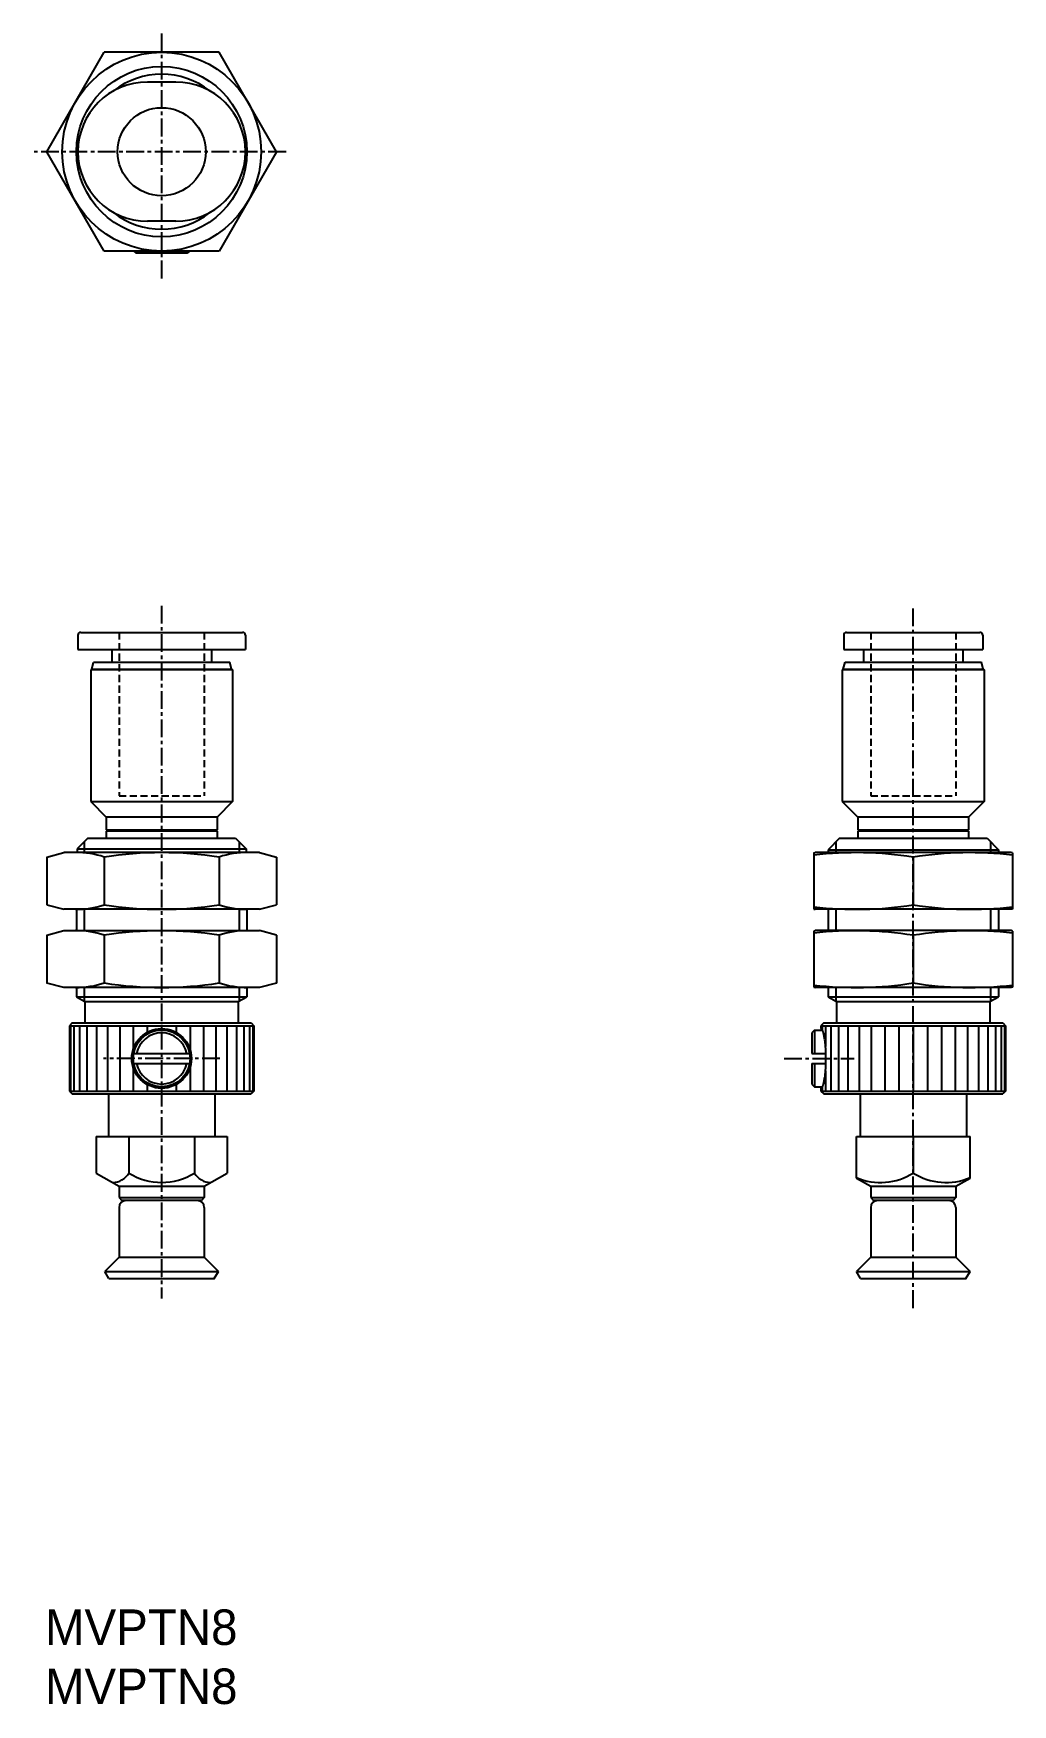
# Model space of a CAD drawing. Extents: x 48 to 117, y -6 to 112.
import ezdxf

# ---------------------------------------------------------------- set-up
doc = ezdxf.new("R2010")
doc.units = 0
doc.linetypes.add('CENTER', pattern=[2, 1.25, -0.25, 0.25, -0.25])
doc.linetypes.add('DASHED', pattern=[0.75, 0.5, -0.25])
doc.layers.get('0').update_dxf_attribs({"linetype": 'CONTINUOUS'})
doc.layers.add('CENTER', color=1, linetype='CENTER')

msp = doc.modelspace()

# ---------------------------------------------------------------- linework, layer by layer
at = {"color": 7, "linetype": 'CONTINUOUS'}
for p, q in [((48.56, 103.2), (52.6, 110.2)), ((60.68, 110.2), (52.6, 110.2)), ((64.72, 103.2), (60.68, 110.2)), ((57.64, 108.1), (55.64, 108.1)), ((52.6, 96.2), (48.56, 103.2)), ((64.72, 103.2), (60.68, 96.2)), ((57.64, 98.3), (55.64, 98.3)), ((60.68, 96.2), (52.6, 96.2)), ((54.69, 96.2), (54.84, 96.05)), ((58.44, 96.05), (54.84, 96.05)), ((58.59, 96.2), (58.44, 96.05)), ((50.74, 69.16), (50.74, 68.16)), ((50.94, 69.36), (62.34, 69.36)), ((62.54, 69.16), (62.54, 68.16)), ((104.68, 69.16), (104.68, 68.16)), ((104.88, 69.36), (114.28, 69.36)), ((114.48, 69.16), (114.48, 68.16)), ((50.74, 68.16), (62.54, 68.16)), ((51.71, 66.76), (51.84, 67.26)), ((51.84, 67.26), (61.44, 67.26)), ((53.14, 68.16), (53.14, 67.26)), ((60.14, 68.16), (60.14, 67.26)), ((61.57, 66.76), (61.44, 67.26)), ((104.64, 66.76), (104.78, 67.26)), ((104.68, 68.16), (114.48, 68.16)), ((104.78, 67.26), (114.38, 67.26)), ((106.08, 68.16), (106.08, 67.26)), ((113.08, 68.16), (113.08, 67.26)), ((114.51, 66.76), (114.38, 67.26)), ((51.71, 66.76), (51.64, 66.72)), ((51.64, 66.72), (51.64, 57.46)), ((61.64, 66.72), (51.64, 66.72)), ((51.71, 66.76), (61.57, 66.76)), ((61.57, 66.76), (61.64, 66.72)), ((61.64, 66.72), (61.64, 57.46)), ((104.64, 66.76), (104.58, 66.72)), ((114.58, 66.72), (104.58, 66.72)), ((104.58, 66.72), (104.58, 57.46)), ((104.64, 66.76), (114.51, 66.76)), ((114.51, 66.76), (114.58, 66.72)), ((114.58, 66.72), (114.58, 57.46)), ((51.64, 57.46), (52.74, 56.36)), ((51.64, 57.46), (61.64, 57.46)), ((61.64, 57.46), (60.54, 56.36)), ((104.58, 57.46), (114.58, 57.46)), ((104.58, 57.46), (105.68, 56.36)), ((114.58, 57.46), (113.48, 56.36)), ((60.54, 56.36), (52.74, 56.36)), ((52.74, 56.36), (52.74, 55.46)), ((52.74, 55.46), (60.54, 55.46)), ((52.74, 55.46), (52.84, 55.36)), ((60.54, 55.36), (52.74, 55.36)), ((52.74, 55.36), (52.74, 54.86)), ((60.54, 55.46), (60.44, 55.36)), ((60.54, 56.36), (60.54, 55.46)), ((60.54, 55.36), (60.54, 54.86)), ((113.48, 56.36), (105.68, 56.36)), ((105.68, 56.36), (105.68, 55.46)), ((105.68, 55.46), (113.48, 55.46)), ((105.68, 55.46), (105.78, 55.36)), ((113.48, 55.36), (105.68, 55.36)), ((105.68, 55.36), (105.68, 54.86)), ((113.48, 55.46), (113.38, 55.36)), ((113.48, 56.36), (113.48, 55.46)), ((113.48, 55.36), (113.48, 54.86)), ((51.44, 54.86), (50.69, 54.11)), ((51.18, 54.6), (51.18, 53.86)), ((51.44, 54.86), (61.84, 54.86)), ((61.84, 54.86), (62.59, 54.11)), ((62.1, 54.6), (62.1, 53.86)), ((104.38, 54.86), (103.58, 54.06)), ((104.12, 54.6), (104.12, 53.86)), ((104.38, 54.86), (114.78, 54.86)), ((114.78, 54.86), (115.58, 54.06)), ((115.03, 54.6), (115.03, 53.86)), ((48.56, 53.54), (49.74, 53.86)), ((48.56, 53.54), (48.56, 50.17)), ((63.54, 53.86), (49.74, 53.86)), ((50.69, 54.11), (62.59, 54.11)), ((50.69, 54.11), (50.69, 53.86)), ((52.6, 53.54), (52.6, 50.17)), ((60.68, 53.54), (60.68, 50.17)), ((62.59, 54.11), (62.59, 53.86)), ((63.54, 53.86), (64.72, 53.54)), ((64.72, 53.54), (64.72, 50.17)), ((102.58, 53.83), (102.68, 53.86)), ((102.58, 53.83), (102.58, 49.88)), ((116.48, 53.86), (102.68, 53.86)), ((103.58, 54.06), (115.58, 54.06)), ((103.58, 54.06), (103.58, 53.86)), ((109.58, 53.54), (109.58, 50.17)), ((115.58, 54.06), (115.58, 53.86)), ((116.58, 53.83), (116.48, 53.86)), ((116.58, 53.83), (116.58, 49.88)), ((48.56, 50.17), (49.74, 49.86)), ((63.54, 49.86), (49.74, 49.86)), ((50.64, 49.86), (50.64, 48.36)), ((51.18, 49.86), (51.18, 48.36)), ((62.1, 49.86), (62.1, 48.36)), ((62.64, 49.86), (62.64, 48.36)), ((63.54, 49.86), (64.72, 50.17)), ((102.58, 49.88), (102.68, 49.86)), ((116.48, 49.86), (102.68, 49.86)), ((103.58, 49.86), (103.58, 48.36)), ((104.12, 49.86), (104.12, 48.36)), ((115.03, 49.86), (115.03, 48.36)), ((115.58, 49.86), (115.58, 48.36)), ((116.58, 49.88), (116.48, 49.86)), ((48.56, 48.04), (49.74, 48.36)), ((49.74, 48.36), (63.54, 48.36)), ((64.72, 48.04), (63.54, 48.36)), ((102.58, 48.33), (102.68, 48.36)), ((102.58, 48.33), (102.58, 44.38)), ((116.48, 48.36), (102.68, 48.36)), ((116.58, 48.33), (116.48, 48.36)), ((116.58, 48.33), (116.58, 44.38)), ((48.56, 48.04), (48.56, 44.67)), ((52.6, 48.04), (52.6, 44.67)), ((60.68, 48.04), (60.68, 44.67)), ((64.72, 48.04), (64.72, 44.67)), ((109.58, 48.04), (109.58, 44.67)), ((49.74, 44.36), (48.56, 44.67)), ((63.54, 44.36), (49.74, 44.36)), ((50.64, 44.36), (50.64, 43.7)), ((50.64, 43.7), (62.64, 43.7)), ((50.64, 43.7), (51.24, 43.36)), ((51.18, 44.36), (51.18, 43.39)), ((62.04, 43.36), (62.64, 43.7)), ((62.1, 44.36), (62.1, 43.36)), ((62.64, 44.36), (62.64, 43.7)), ((64.72, 44.67), (63.54, 44.36)), ((102.58, 44.38), (102.68, 44.36)), ((116.48, 44.36), (102.68, 44.36)), ((103.58, 44.36), (103.58, 43.7)), ((103.58, 43.7), (115.58, 43.7)), ((103.58, 43.7), (104.18, 43.36)), ((104.12, 44.36), (104.12, 43.39)), ((114.98, 43.36), (115.58, 43.7)), ((115.03, 44.36), (115.03, 43.36)), ((115.58, 44.36), (115.58, 43.7)), ((116.58, 44.38), (116.48, 44.36)), ((51.24, 43.36), (62.04, 43.36)), ((51.24, 43.36), (51.24, 41.86)), ((62.04, 43.36), (62.04, 41.86)), ((104.18, 43.36), (114.98, 43.36)), ((104.18, 43.36), (104.18, 41.86)), ((114.98, 43.36), (114.98, 41.86)), ((50.34, 41.86), (50.14, 41.66)), ((50.14, 41.66), (63.14, 41.66)), ((50.14, 41.66), (50.14, 37.06)), ((50.22, 41.66), (50.22, 37.06)), ((50.34, 41.86), (62.94, 41.86)), ((50.46, 41.66), (50.46, 37.06)), ((50.85, 41.66), (50.85, 37.06)), ((51.38, 41.66), (51.38, 37.06)), ((52.04, 41.66), (52.04, 37.06)), ((52.82, 41.66), (52.82, 37.06)), ((53.69, 41.66), (53.69, 37.06)), ((54.63, 41.66), (54.63, 39.97)), ((55.62, 41.66), (55.62, 41.19)), ((56.64, 41.66), (56.64, 41.46)), ((57.66, 41.66), (57.66, 41.19)), ((58.65, 41.66), (58.65, 39.97)), ((59.59, 41.66), (59.59, 37.06)), ((60.46, 41.66), (60.46, 37.06)), ((61.24, 41.66), (61.24, 37.06)), ((61.9, 41.66), (61.9, 37.06)), ((62.43, 41.66), (62.43, 37.06)), ((62.82, 41.66), (62.82, 37.06)), ((62.94, 41.86), (63.14, 41.66)), ((63.06, 41.66), (63.06, 37.06)), ((63.14, 41.66), (63.14, 37.06)), ((102.63, 41.36), (102.43, 41.16)), ((102.63, 41.36), (103.18, 41.36)), ((102.63, 41.36), (102.63, 39.71)), ((103.28, 41.86), (103.08, 41.66)), ((103.08, 41.66), (116.08, 41.66)), ((103.08, 41.66), (103.08, 41.46)), ((103.16, 41.66), (103.16, 41.4)), ((103.28, 41.86), (115.88, 41.86)), ((103.39, 41.66), (103.39, 40.21)), ((103.78, 41.66), (103.78, 37.06)), ((104.32, 41.66), (104.32, 37.06)), ((104.98, 41.66), (104.98, 37.06)), ((105.76, 41.66), (105.76, 37.06)), ((106.62, 41.66), (106.62, 37.06)), ((107.57, 41.66), (107.57, 37.06)), ((108.56, 41.66), (108.56, 37.06)), ((109.58, 41.66), (109.58, 37.06)), ((110.59, 41.66), (110.59, 37.06)), ((111.58, 41.66), (111.58, 37.06)), ((112.53, 41.66), (112.53, 37.06)), ((113.4, 41.66), (113.4, 37.06)), ((114.17, 41.66), (114.17, 37.06)), ((114.83, 41.66), (114.83, 37.06)), ((115.37, 41.66), (115.37, 37.06)), ((115.76, 41.66), (115.76, 37.06)), ((115.88, 41.86), (116.08, 41.66)), ((116, 41.66), (116, 37.06)), ((116.08, 41.66), (116.08, 37.06)), ((102.43, 41.16), (102.43, 39.71)), ((54.67, 39.71), (58.61, 39.71)), ((54.67, 39.01), (58.61, 39.01)), ((102.43, 39.71), (103.42, 39.71)), ((102.43, 39.01), (102.43, 37.56)), ((102.43, 39.01), (103.42, 39.01)), ((102.63, 39.01), (102.63, 37.36)), ((54.63, 38.74), (54.63, 37.06)), ((58.65, 38.74), (58.65, 37.06)), ((103.39, 38.5), (103.39, 37.06)), ((50.14, 37.06), (63.14, 37.06)), ((50.14, 37.06), (50.34, 36.86)), ((50.34, 36.86), (62.94, 36.86)), ((52.89, 36.86), (52.89, 33.86)), ((55.62, 37.52), (55.62, 37.06)), ((56.64, 37.26), (56.64, 37.06)), ((57.66, 37.52), (57.66, 37.06)), ((60.39, 36.86), (60.39, 33.86)), ((63.14, 37.06), (62.94, 36.86)), ((102.43, 37.56), (102.63, 37.36)), ((102.63, 37.36), (103.18, 37.36)), ((103.08, 37.26), (103.08, 37.06)), ((103.08, 37.06), (116.08, 37.06)), ((103.08, 37.06), (103.28, 36.86)), ((103.16, 37.31), (103.16, 37.06)), ((103.28, 36.86), (115.88, 36.86)), ((105.83, 36.86), (105.83, 33.86)), ((113.33, 36.86), (113.33, 33.86)), ((116.08, 37.06), (115.88, 36.86)), ((52.02, 33.86), (52.02, 31.29)), ((52.02, 33.86), (61.26, 33.86)), ((54.33, 33.86), (54.33, 31.29)), ((58.95, 33.86), (58.95, 31.29)), ((61.26, 33.86), (61.26, 31.29)), ((105.58, 33.86), (113.58, 33.86)), ((105.58, 30.93), (105.58, 33.86)), ((109.58, 33.86), (109.58, 31.29)), ((113.58, 30.93), (113.58, 33.86)), ((52.02, 31.29), (53.64, 30.36)), ((59.64, 30.36), (61.26, 31.29)), ((105.58, 30.93), (106.58, 30.36)), ((112.58, 30.36), (113.58, 30.93)), ((53.64, 30.36), (53.64, 29.56)), ((53.64, 30.36), (59.64, 30.36)), ((53.64, 29.56), (53.84, 29.36)), ((53.64, 29.56), (59.64, 29.56)), ((59.64, 29.56), (59.44, 29.36)), ((59.64, 30.36), (59.64, 29.56)), ((106.58, 30.36), (112.58, 30.36)), ((106.58, 30.36), (106.58, 29.56)), ((106.58, 29.56), (112.58, 29.56)), ((106.58, 29.56), (106.78, 29.36)), ((112.58, 29.56), (112.38, 29.36)), ((112.58, 30.36), (112.58, 29.56)), ((53.64, 28.86), (53.64, 25.36)), ((59.44, 29.36), (53.84, 29.36)), ((59.64, 28.86), (59.64, 25.36)), ((106.58, 28.86), (106.58, 25.36)), ((112.38, 29.36), (106.78, 29.36)), ((112.58, 28.86), (112.58, 25.36)), ((53.64, 25.36), (52.64, 24.36)), ((53.64, 25.36), (59.64, 25.36)), ((59.64, 25.36), (60.64, 24.36)), ((106.58, 25.36), (105.58, 24.36)), ((106.58, 25.36), (112.58, 25.36)), ((112.58, 25.36), (113.58, 24.36)), ((52.64, 24.36), (60.64, 24.36)), ((52.93, 23.86), (52.64, 24.36)), ((52.93, 23.86), (60.35, 23.86)), ((60.35, 23.86), (60.64, 24.36)), ((105.58, 24.36), (113.58, 24.36)), ((105.86, 23.86), (105.58, 24.36)), ((105.86, 23.86), (113.29, 23.86)), ((113.29, 23.86), (113.58, 24.36))]:
    msp.add_line(p, q, dxfattribs=at)
at = {"color": 3, "linetype": 'DASHED'}
for p, q in [((53.64, 69.36), (53.64, 57.86)), ((59.64, 69.36), (59.64, 57.86)), ((106.58, 69.36), (106.58, 57.86)), ((112.58, 69.36), (112.58, 57.86)), ((53.64, 57.86), (59.64, 57.86)), ((106.58, 57.86), (112.58, 57.86))]:
    msp.add_line(p, q, dxfattribs=at)
at = {"color": 7, "linetype": 'CONTINUOUS'}
msp.add_lwpolyline([(103.08, 37.26, 0.049127), (103.14, 37.3, 0.049127), (103.21, 37.42, 0.049127), (103.27, 37.61, 0.049127), (103.32, 37.87, 0.049127), (103.37, 38.19, 0.049127), (103.4, 38.55, 0.049127), (103.42, 38.95, 0.049127), (103.42, 39.36, 0.049127), (103.42, 39.77, 0.049127), (103.4, 40.16, 0.049127), (103.37, 40.52, 0.049127), (103.32, 40.84, 0.049127), (103.27, 41.1, 0.049127), (103.21, 41.3, 0.049127), (103.14, 41.42, 0.049127), (103.08, 41.46, -1)], format="xyb", dxfattribs=at)
for centre, radius in [((56.64, 103.2), 7), ((56.64, 103.2), 6), ((56.64, 103.2), 3.1), ((56.64, 39.36), 2.1), ((56.64, 39.36), 2)]:
    msp.add_circle(centre, radius, dxfattribs=at)
for centre, radius, start, end in [((56.64, 103.2), 5.46, 51.5719, 128.4281), ((55.64, 103.2), 4.9, 90, 270), ((57.64, 103.2), 4.9, 270, 90), ((56.64, 103.2), 5.46, 231.5719, 308.4281), ((50.94, 69.16), 0.2, 90, 180), ((62.34, 69.16), 0.2, 0, 90), ((104.88, 69.16), 0.2, 90, 180), ((114.28, 69.16), 0.2, 0, 90), ((50.58, 47.26), 6.6, 72.1712, 90), ((56.64, 27.93), 25.92, 81.0313, 98.9687), ((62.7, 47.26), 6.6, 90, 107.8288), ((105.53, 27.93), 25.92, 81.0313, 96.553), ((113.62, 27.93), 25.92, 83.447, 98.9687), ((50.58, 56.46), 6.6, 270, 287.8288), ((56.64, 75.78), 25.92, 261.0313, 278.9687), ((62.7, 56.46), 6.6, 252.1712, 270), ((105.53, 75.78), 25.92, 263.447, 278.9687), ((113.62, 75.78), 25.92, 261.0313, 276.553), ((50.58, 41.76), 6.6, 72.1712, 90), ((50.58, 41.76), 6.6, 72.1712, 90), ((56.64, 22.43), 25.92, 81.0313, 98.9687), ((56.64, 22.43), 25.92, 81.0313, 98.9687), ((62.7, 41.76), 6.6, 90, 107.8288), ((62.7, 41.76), 6.6, 90, 107.8288), ((105.53, 22.43), 25.92, 81.0313, 96.553), ((113.62, 22.43), 25.92, 83.447, 98.9687), ((50.58, 50.96), 6.6, 270, 287.8288), ((50.58, 50.96), 6.6, 270, 287.8288), ((56.64, 70.28), 25.92, 261.0313, 278.9687), ((56.64, 70.28), 25.92, 261.0313, 278.9687), ((62.7, 50.96), 6.6, 252.1712, 270), ((62.7, 50.96), 6.6, 252.1712, 270), ((105.53, 70.28), 25.92, 263.447, 278.9687), ((113.62, 70.28), 25.92, 261.0313, 276.553), ((56.64, 39.36), 1.8, 11.2123, 168.7877), ((56.64, 39.36), 1.8, 191.2123, 348.7877), ((53.18, 31.96), 1.33, 270, 330), ((56.64, 34.96), 4.33, 237.7958, 302.2042), ((60.1, 31.96), 1.33, 210, 270), ((107.27, 34.96), 4.33, 247.0369, 302.2042), ((111.89, 34.96), 4.33, 237.7958, 292.9631), ((54.14, 28.86), 0.5, 90, 180), ((59.14, 28.86), 0.5, 0, 90), ((107.08, 28.86), 0.5, 90, 180), ((112.08, 28.86), 0.5, 0, 90)]:
    msp.add_arc(centre, radius, start, end, dxfattribs=at)
for p in [(64.72, 103.2), (56.64, 23.86), (60.35, 23.86), (109.58, 23.86), (113.29, 23.86)]:
    msp.add_point(p, dxfattribs=at)
at = {"layer": 'CENTER', "color": 1, "linetype": 'CENTER'}
for p, q in [((56.64, 111.53), (56.64, 94.22)), ((65.4, 103.2), (47.61, 103.2)), ((56.64, 71.23), (56.64, 22.46)), ((109.58, 21.79), (109.58, 71.23)), ((60.74, 39.36), (52.54, 39.36)), ((100.48, 39.36), (105.42, 39.36))]:
    msp.add_line(p, q, dxfattribs=at)
msp.add_point((56.64, 103.2), dxfattribs=at)

# ---------------------------------------------------------------- texts
at = {"color": 7, "linetype": 'CONTINUOUS'}
for p in [(48.42, -1.93), (48.42, -6.09)]:
    msp.add_text('MVPTN8', height=2.5, dxfattribs=at).set_placement(p)

doc.saveas('drawing.dxf')
